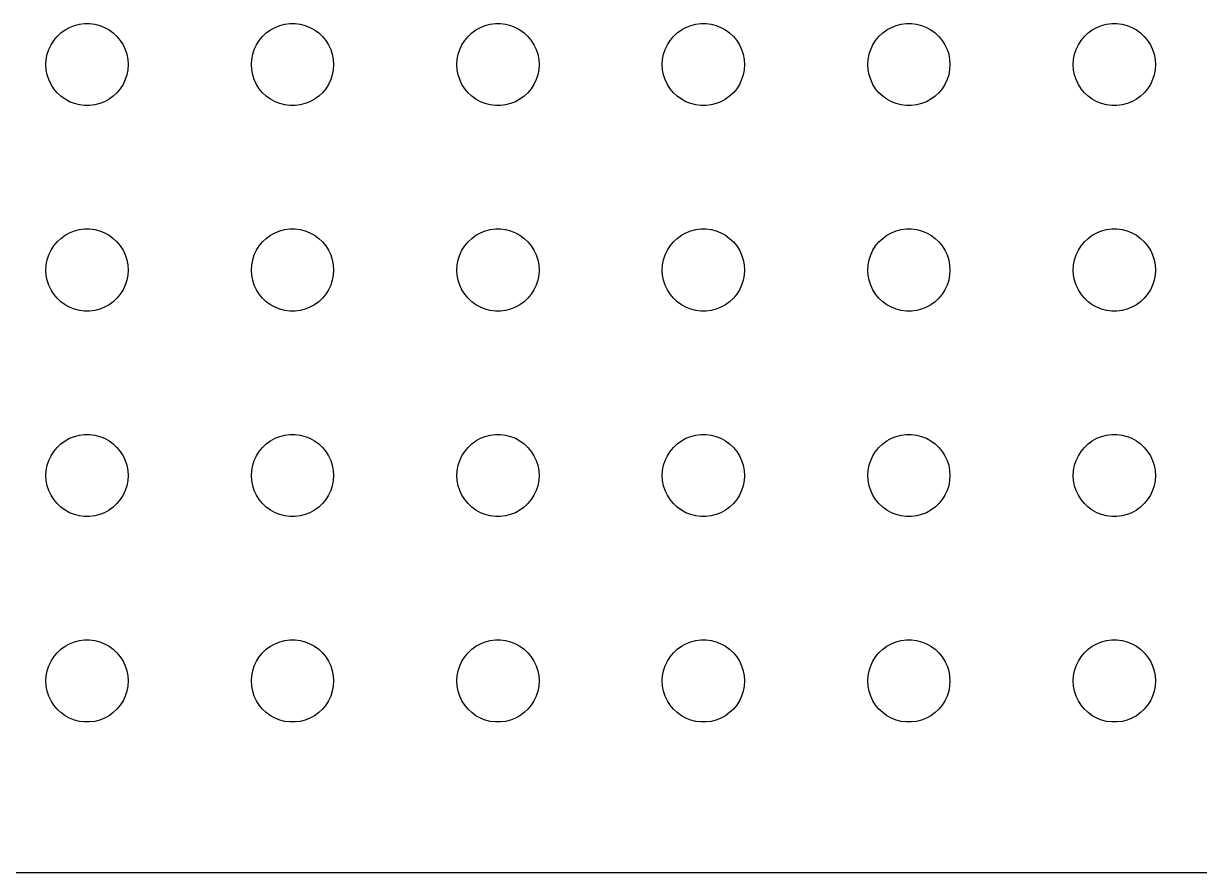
# Model space of a CAD drawing. Header units: metres. Extents: x -157 to 157, y -37 to 37.
# Drawn here: x 35.18 to 78.11, y -36.99 to -6 of the extents above; entities that cross this region are included whole.
import ezdxf

# ---------------------------------------------------------------- set-up
doc = ezdxf.new("R2010")
doc.units = ezdxf.units.M

msp = doc.modelspace()

# ---------------------------------------------------------------- linework, layer by layer
for p, q in [((37.2189, -6.02657), (37.4058, -6.00294)), ((37.4058, -6.00294), (37.5942, -6.00294)), ((37.5942, -6.00294), (37.7811, -6.02657)), ((44.7189, -6.02657), (44.9058, -6.00294)), ((44.9058, -6.00294), (45.0942, -6.00294)), ((45.0942, -6.00294), (45.2811, -6.02657)), ((52.2189, -6.02657), (52.4058, -6.00294)), ((52.4058, -6.00294), (52.5942, -6.00294)), ((52.5942, -6.00294), (52.7811, -6.02657)), ((59.7189, -6.02657), (59.9058, -6.00294)), ((59.9058, -6.00294), (60.0942, -6.00294)), ((60.0942, -6.00294), (60.2811, -6.02657)), ((67.2189, -6.02657), (67.4058, -6.00294)), ((67.4058, -6.00294), (67.5942, -6.00294)), ((67.5942, -6.00294), (67.7811, -6.02657)), ((74.7189, -6.02657), (74.9058, -6.00294)), ((74.9058, -6.00294), (75.0942, -6.00294)), ((75.0942, -6.00294), (75.2811, -6.02657)), ((36.4065, -6.47318), (36.5439, -6.34422)), ((36.5439, -6.34422), (36.6963, -6.23351)), ((36.6963, -6.23351), (36.8613, -6.14275)), ((36.8613, -6.14275), (37.0365, -6.07341)), ((37.0365, -6.07341), (37.2189, -6.02657)), ((37.7811, -6.02657), (37.9635, -6.07341)), ((37.9635, -6.07341), (38.1387, -6.14275)), ((38.1387, -6.14275), (38.3037, -6.23351)), ((38.3037, -6.23351), (38.4561, -6.34422)), ((38.4561, -6.34422), (38.5934, -6.47318)), ((43.9065, -6.47318), (44.0439, -6.34422)), ((44.0439, -6.34422), (44.1963, -6.23351)), ((44.1963, -6.23351), (44.3613, -6.14275)), ((44.3613, -6.14275), (44.5365, -6.07341)), ((44.5365, -6.07341), (44.7189, -6.02657)), ((45.2811, -6.02657), (45.4635, -6.07341)), ((45.4635, -6.07341), (45.6387, -6.14275)), ((45.6387, -6.14275), (45.8037, -6.23351)), ((45.8037, -6.23351), (45.9561, -6.34422)), ((45.9561, -6.34422), (46.0934, -6.47318)), ((51.4065, -6.47318), (51.5439, -6.34422)), ((51.5439, -6.34422), (51.6963, -6.23351)), ((51.6963, -6.23351), (51.8613, -6.14275)), ((51.8613, -6.14275), (52.0365, -6.07341)), ((52.0365, -6.07341), (52.2189, -6.02657)), ((52.7811, -6.02657), (52.9635, -6.07341)), ((52.9635, -6.07341), (53.1387, -6.14275)), ((53.1387, -6.14275), (53.3037, -6.23351)), ((53.3037, -6.23351), (53.4561, -6.34422)), ((53.4561, -6.34422), (53.5934, -6.47318)), ((58.9065, -6.47318), (59.0439, -6.34422)), ((59.0439, -6.34422), (59.1963, -6.23351)), ((59.1963, -6.23351), (59.3613, -6.14275)), ((59.3613, -6.14275), (59.5365, -6.07341)), ((59.5365, -6.07341), (59.7189, -6.02657)), ((60.2811, -6.02657), (60.4635, -6.07341)), ((60.4635, -6.07341), (60.6387, -6.14275)), ((60.6387, -6.14275), (60.8037, -6.23351)), ((60.8037, -6.23351), (60.9561, -6.34422)), ((60.9561, -6.34422), (61.0934, -6.47318)), ((66.4065, -6.47318), (66.5439, -6.34422)), ((66.5439, -6.34422), (66.6963, -6.23351)), ((66.6963, -6.23351), (66.8613, -6.14275)), ((66.8613, -6.14275), (67.0365, -6.07341)), ((67.0365, -6.07341), (67.2189, -6.02657)), ((67.7811, -6.02657), (67.9635, -6.07341)), ((67.9635, -6.07341), (68.1387, -6.14275)), ((68.1387, -6.14275), (68.3037, -6.23351)), ((68.3037, -6.23351), (68.4561, -6.34422)), ((68.4561, -6.34422), (68.5934, -6.47318)), ((73.9065, -6.47318), (74.0439, -6.34422)), ((74.0439, -6.34422), (74.1963, -6.23351)), ((74.1963, -6.23351), (74.3613, -6.14275)), ((74.3613, -6.14275), (74.5365, -6.07341)), ((74.5365, -6.07341), (74.7189, -6.02657)), ((75.2811, -6.02657), (75.4635, -6.07341)), ((75.4635, -6.07341), (75.6387, -6.14275)), ((75.6387, -6.14275), (75.8037, -6.23351)), ((75.8037, -6.23351), (75.9561, -6.34422)), ((75.9561, -6.34422), (76.0934, -6.47318)), ((36.1053, -6.9478), (36.1855, -6.77736)), ((36.1855, -6.77736), (36.2865, -6.61832)), ((36.2865, -6.61832), (36.4065, -6.47318)), ((38.5934, -6.47318), (38.7135, -6.61832)), ((38.7135, -6.61832), (38.8145, -6.77736)), ((38.8145, -6.77736), (38.8947, -6.9478)), ((43.6053, -6.9478), (43.6855, -6.77736)), ((43.6855, -6.77736), (43.7865, -6.61832)), ((43.7865, -6.61832), (43.9065, -6.47318)), ((46.0934, -6.47318), (46.2135, -6.61832)), ((46.2135, -6.61832), (46.3145, -6.77736)), ((46.3145, -6.77736), (46.3947, -6.9478)), ((51.1053, -6.9478), (51.1855, -6.77736)), ((51.1855, -6.77736), (51.2865, -6.61832)), ((51.2865, -6.61832), (51.4065, -6.47318)), ((53.5934, -6.47318), (53.7135, -6.61832)), ((53.7135, -6.61832), (53.8145, -6.77736)), ((53.8145, -6.77736), (53.8947, -6.9478)), ((58.6053, -6.9478), (58.6855, -6.77736)), ((58.6855, -6.77736), (58.7865, -6.61832)), ((58.7865, -6.61832), (58.9065, -6.47318)), ((61.0934, -6.47318), (61.2135, -6.61832)), ((61.2135, -6.61832), (61.3145, -6.77736)), ((61.3145, -6.77736), (61.3947, -6.9478)), ((66.1053, -6.9478), (66.1855, -6.77736)), ((66.1855, -6.77736), (66.2865, -6.61832)), ((66.2865, -6.61832), (66.4065, -6.47318)), ((68.5934, -6.47318), (68.7135, -6.61832)), ((68.7135, -6.61832), (68.8145, -6.77736)), ((68.8145, -6.77736), (68.8947, -6.9478)), ((73.6053, -6.9478), (73.6855, -6.77736)), ((73.6855, -6.77736), (73.7865, -6.61832)), ((73.7865, -6.61832), (73.9065, -6.47318)), ((76.0934, -6.47318), (76.2135, -6.61832)), ((76.2135, -6.61832), (76.3145, -6.77736)), ((76.3145, -6.77736), (76.3947, -6.9478)), ((36.0118, -7.312), (36.0471, -7.12695)), ((36.0471, -7.12695), (36.1053, -6.9478)), ((38.8947, -6.9478), (38.9529, -7.12695)), ((38.9529, -7.12695), (38.9882, -7.312)), ((43.5118, -7.312), (43.5471, -7.12695)), ((43.5471, -7.12695), (43.6053, -6.9478)), ((46.3947, -6.9478), (46.4529, -7.12695)), ((46.4529, -7.12695), (46.4882, -7.312)), ((51.0118, -7.312), (51.0471, -7.12695)), ((51.0471, -7.12695), (51.1053, -6.9478)), ((53.8947, -6.9478), (53.9529, -7.12695)), ((53.9529, -7.12695), (53.9882, -7.312)), ((58.5118, -7.312), (58.5471, -7.12695)), ((58.5471, -7.12695), (58.6053, -6.9478)), ((61.3947, -6.9478), (61.4529, -7.12695)), ((61.4529, -7.12695), (61.4882, -7.312)), ((66.0118, -7.312), (66.0471, -7.12695)), ((66.0471, -7.12695), (66.1053, -6.9478)), ((68.8947, -6.9478), (68.9529, -7.12695)), ((68.9529, -7.12695), (68.9882, -7.312)), ((73.5118, -7.312), (73.5471, -7.12695)), ((73.5471, -7.12695), (73.6053, -6.9478)), ((76.3947, -6.9478), (76.4529, -7.12695)), ((76.4529, -7.12695), (76.4882, -7.312)), ((36, -7.5), (36.0118, -7.312)), ((36.0118, -7.68799), (36, -7.5)), ((36.0471, -7.87303), (36.0118, -7.68799)), ((38.9882, -7.68799), (38.9529, -7.87303)), ((38.9882, -7.312), (39, -7.5)), ((39, -7.5), (38.9882, -7.68799)), ((43.5, -7.5), (43.5118, -7.312)), ((43.5118, -7.68799), (43.5, -7.5)), ((43.5471, -7.87303), (43.5118, -7.68799)), ((46.4882, -7.68799), (46.4529, -7.87303)), ((46.4882, -7.312), (46.5, -7.5)), ((46.5, -7.5), (46.4882, -7.68799)), ((51, -7.5), (51.0118, -7.312)), ((51.0118, -7.68799), (51, -7.5)), ((51.0471, -7.87303), (51.0118, -7.68799)), ((53.9882, -7.68799), (53.9529, -7.87303)), ((53.9882, -7.312), (54, -7.5)), ((54, -7.5), (53.9882, -7.68799)), ((58.5, -7.5), (58.5118, -7.312)), ((58.5118, -7.68799), (58.5, -7.5)), ((58.5471, -7.87303), (58.5118, -7.68799)), ((61.4882, -7.68799), (61.4529, -7.87303)), ((61.4882, -7.312), (61.5, -7.5)), ((61.5, -7.5), (61.4882, -7.68799)), ((66, -7.5), (66.0118, -7.312)), ((66.0118, -7.68799), (66, -7.5)), ((66.0471, -7.87303), (66.0118, -7.68799)), ((68.9882, -7.68799), (68.9529, -7.87303)), ((68.9882, -7.312), (69, -7.5)), ((69, -7.5), (68.9882, -7.68799)), ((73.5, -7.5), (73.5118, -7.312)), ((73.5118, -7.68799), (73.5, -7.5)), ((73.5471, -7.87303), (73.5118, -7.68799)), ((76.4882, -7.68799), (76.4529, -7.87303)), ((76.4882, -7.312), (76.5, -7.5)), ((76.5, -7.5), (76.4882, -7.68799)), ((36.1053, -8.05219), (36.0471, -7.87303)), ((36.1855, -8.22263), (36.1053, -8.05219)), ((38.8947, -8.05219), (38.8145, -8.22263)), ((38.9529, -7.87303), (38.8947, -8.05219)), ((43.6053, -8.05219), (43.5471, -7.87303)), ((43.6855, -8.22263), (43.6053, -8.05219)), ((46.3947, -8.05219), (46.3145, -8.22263)), ((46.4529, -7.87303), (46.3947, -8.05219)), ((51.1053, -8.05219), (51.0471, -7.87303)), ((51.1855, -8.22263), (51.1053, -8.05219)), ((53.8947, -8.05219), (53.8145, -8.22263)), ((53.9529, -7.87303), (53.8947, -8.05219)), ((58.6053, -8.05219), (58.5471, -7.87303)), ((58.6855, -8.22263), (58.6053, -8.05219)), ((61.3947, -8.05219), (61.3145, -8.22263)), ((61.4529, -7.87303), (61.3947, -8.05219)), ((66.1053, -8.05219), (66.0471, -7.87303)), ((66.1855, -8.22263), (66.1053, -8.05219)), ((68.8947, -8.05219), (68.8145, -8.22263)), ((68.9529, -7.87303), (68.8947, -8.05219)), ((73.6053, -8.05219), (73.5471, -7.87303)), ((73.6855, -8.22263), (73.6053, -8.05219)), ((76.3947, -8.05219), (76.3145, -8.22263)), ((76.4529, -7.87303), (76.3947, -8.05219)), ((36.2865, -8.38167), (36.1855, -8.22263)), ((36.4065, -8.52681), (36.2865, -8.38167)), ((36.5439, -8.65576), (36.4065, -8.52681)), ((38.5934, -8.52681), (38.4561, -8.65576)), ((38.7135, -8.38167), (38.5934, -8.52681)), ((38.8145, -8.22263), (38.7135, -8.38167)), ((43.7865, -8.38167), (43.6855, -8.22263)), ((43.9065, -8.52681), (43.7865, -8.38167)), ((44.0439, -8.65576), (43.9065, -8.52681)), ((46.0934, -8.52681), (45.9561, -8.65576)), ((46.2135, -8.38167), (46.0934, -8.52681)), ((46.3145, -8.22263), (46.2135, -8.38167)), ((51.2865, -8.38167), (51.1855, -8.22263)), ((51.4065, -8.52681), (51.2865, -8.38167)), ((51.5439, -8.65576), (51.4065, -8.52681)), ((53.5934, -8.52681), (53.4561, -8.65576)), ((53.7135, -8.38167), (53.5934, -8.52681)), ((53.8145, -8.22263), (53.7135, -8.38167)), ((58.7865, -8.38167), (58.6855, -8.22263)), ((58.9065, -8.52681), (58.7865, -8.38167)), ((59.0439, -8.65576), (58.9065, -8.52681)), ((61.0934, -8.52681), (60.9561, -8.65576)), ((61.2135, -8.38167), (61.0934, -8.52681)), ((61.3145, -8.22263), (61.2135, -8.38167)), ((66.2865, -8.38167), (66.1855, -8.22263)), ((66.4065, -8.52681), (66.2865, -8.38167)), ((66.5439, -8.65576), (66.4065, -8.52681)), ((68.5934, -8.52681), (68.4561, -8.65576)), ((68.7135, -8.38167), (68.5934, -8.52681)), ((68.8145, -8.22263), (68.7135, -8.38167)), ((73.7865, -8.38167), (73.6855, -8.22263)), ((73.9065, -8.52681), (73.7865, -8.38167)), ((74.0439, -8.65576), (73.9065, -8.52681)), ((76.0934, -8.52681), (75.9561, -8.65576)), ((76.2135, -8.38167), (76.0934, -8.52681)), ((76.3145, -8.22263), (76.2135, -8.38167)), ((36.6963, -8.76648), (36.5439, -8.65576)), ((36.8613, -8.85724), (36.6963, -8.76648)), ((37.0365, -8.92657), (36.8613, -8.85724)), ((37.2189, -8.97342), (37.0365, -8.92657)), ((37.4058, -8.99704), (37.2189, -8.97342)), ((37.5942, -8.99704), (37.4058, -8.99704)), ((37.7811, -8.97342), (37.5942, -8.99704)), ((37.9635, -8.92657), (37.7811, -8.97342)), ((38.1387, -8.85724), (37.9635, -8.92657)), ((38.3037, -8.76648), (38.1387, -8.85724)), ((38.4561, -8.65576), (38.3037, -8.76648)), ((44.1963, -8.76648), (44.0439, -8.65576)), ((44.3613, -8.85724), (44.1963, -8.76648)), ((44.5365, -8.92657), (44.3613, -8.85724)), ((44.7189, -8.97342), (44.5365, -8.92657)), ((44.9058, -8.99704), (44.7189, -8.97342)), ((45.0942, -8.99704), (44.9058, -8.99704)), ((45.2811, -8.97342), (45.0942, -8.99704)), ((45.4635, -8.92657), (45.2811, -8.97342)), ((45.6387, -8.85724), (45.4635, -8.92657)), ((45.8037, -8.76648), (45.6387, -8.85724)), ((45.9561, -8.65576), (45.8037, -8.76648)), ((51.6963, -8.76648), (51.5439, -8.65576)), ((51.8613, -8.85724), (51.6963, -8.76648)), ((52.0365, -8.92657), (51.8613, -8.85724)), ((52.2189, -8.97342), (52.0365, -8.92657)), ((52.4058, -8.99704), (52.2189, -8.97342)), ((52.5942, -8.99704), (52.4058, -8.99704)), ((52.7811, -8.97342), (52.5942, -8.99704)), ((52.9635, -8.92657), (52.7811, -8.97342)), ((53.1387, -8.85724), (52.9635, -8.92657)), ((53.3037, -8.76648), (53.1387, -8.85724)), ((53.4561, -8.65576), (53.3037, -8.76648)), ((59.1963, -8.76648), (59.0439, -8.65576)), ((59.3613, -8.85724), (59.1963, -8.76648)), ((59.5365, -8.92657), (59.3613, -8.85724)), ((59.7189, -8.97342), (59.5365, -8.92657)), ((59.9058, -8.99704), (59.7189, -8.97342)), ((60.0942, -8.99704), (59.9058, -8.99704)), ((60.2811, -8.97342), (60.0942, -8.99704)), ((60.4635, -8.92657), (60.2811, -8.97342)), ((60.6387, -8.85724), (60.4635, -8.92657)), ((60.8037, -8.76648), (60.6387, -8.85724)), ((60.9561, -8.65576), (60.8037, -8.76648)), ((66.6963, -8.76648), (66.5439, -8.65576)), ((66.8613, -8.85724), (66.6963, -8.76648)), ((67.0365, -8.92657), (66.8613, -8.85724)), ((67.2189, -8.97342), (67.0365, -8.92657)), ((67.4058, -8.99704), (67.2189, -8.97342)), ((67.5942, -8.99704), (67.4058, -8.99704)), ((67.7811, -8.97342), (67.5942, -8.99704)), ((67.9635, -8.92657), (67.7811, -8.97342)), ((68.1387, -8.85724), (67.9635, -8.92657)), ((68.3037, -8.76648), (68.1387, -8.85724)), ((68.4561, -8.65576), (68.3037, -8.76648)), ((74.1963, -8.76648), (74.0439, -8.65576)), ((74.3613, -8.85724), (74.1963, -8.76648)), ((74.5365, -8.92657), (74.3613, -8.85724)), ((74.7189, -8.97342), (74.5365, -8.92657)), ((74.9058, -8.99704), (74.7189, -8.97342)), ((75.0942, -8.99704), (74.9058, -8.99704)), ((75.2811, -8.97342), (75.0942, -8.99704)), ((75.4635, -8.92657), (75.2811, -8.97342)), ((75.6387, -8.85724), (75.4635, -8.92657)), ((75.8037, -8.76648), (75.6387, -8.85724)), ((75.9561, -8.65576), (75.8037, -8.76648)), ((36.5439, -13.8442), (36.6963, -13.7335)), ((36.6963, -13.7335), (36.8613, -13.6427)), ((36.8613, -13.6427), (37.0365, -13.5734)), ((37.0365, -13.5734), (37.2189, -13.5266)), ((37.2189, -13.5266), (37.4058, -13.5029)), ((37.4058, -13.5029), (37.5942, -13.5029)), ((37.5942, -13.5029), (37.7811, -13.5266)), ((37.7811, -13.5266), (37.9635, -13.5734)), ((37.9635, -13.5734), (38.1387, -13.6427)), ((38.1387, -13.6427), (38.3037, -13.7335)), ((38.3037, -13.7335), (38.4561, -13.8442)), ((44.0439, -13.8442), (44.1963, -13.7335)), ((44.1963, -13.7335), (44.3613, -13.6427)), ((44.3613, -13.6427), (44.5365, -13.5734)), ((44.5365, -13.5734), (44.7189, -13.5266)), ((44.7189, -13.5266), (44.9058, -13.5029)), ((44.9058, -13.5029), (45.0942, -13.5029)), ((45.0942, -13.5029), (45.2811, -13.5266)), ((45.2811, -13.5266), (45.4635, -13.5734)), ((45.4635, -13.5734), (45.6387, -13.6427)), ((45.6387, -13.6427), (45.8037, -13.7335)), ((45.8037, -13.7335), (45.9561, -13.8442)), ((51.5439, -13.8442), (51.6963, -13.7335)), ((51.6963, -13.7335), (51.8613, -13.6427)), ((51.8613, -13.6427), (52.0365, -13.5734)), ((52.0365, -13.5734), (52.2189, -13.5266)), ((52.2189, -13.5266), (52.4058, -13.5029)), ((52.4058, -13.5029), (52.5942, -13.5029)), ((52.5942, -13.5029), (52.7811, -13.5266)), ((52.7811, -13.5266), (52.9635, -13.5734)), ((52.9635, -13.5734), (53.1387, -13.6427)), ((53.1387, -13.6427), (53.3037, -13.7335)), ((53.3037, -13.7335), (53.4561, -13.8442)), ((59.0439, -13.8442), (59.1963, -13.7335)), ((59.1963, -13.7335), (59.3613, -13.6427)), ((59.3613, -13.6427), (59.5365, -13.5734)), ((59.5365, -13.5734), (59.7189, -13.5266)), ((59.7189, -13.5266), (59.9058, -13.5029)), ((59.9058, -13.5029), (60.0942, -13.5029)), ((60.0942, -13.5029), (60.2811, -13.5266)), ((60.2811, -13.5266), (60.4635, -13.5734)), ((60.4635, -13.5734), (60.6387, -13.6427)), ((60.6387, -13.6427), (60.8037, -13.7335)), ((60.8037, -13.7335), (60.9561, -13.8442)), ((66.5439, -13.8442), (66.6963, -13.7335)), ((66.6963, -13.7335), (66.8613, -13.6427)), ((66.8613, -13.6427), (67.0365, -13.5734)), ((67.0365, -13.5734), (67.2189, -13.5266)), ((67.2189, -13.5266), (67.4058, -13.5029)), ((67.4058, -13.5029), (67.5942, -13.5029)), ((67.5942, -13.5029), (67.7811, -13.5266)), ((67.7811, -13.5266), (67.9635, -13.5734)), ((67.9635, -13.5734), (68.1387, -13.6427)), ((68.1387, -13.6427), (68.3037, -13.7335)), ((68.3037, -13.7335), (68.4561, -13.8442)), ((74.0439, -13.8442), (74.1963, -13.7335)), ((74.1963, -13.7335), (74.3613, -13.6427)), ((74.3613, -13.6427), (74.5365, -13.5734)), ((74.5365, -13.5734), (74.7189, -13.5266)), ((74.7189, -13.5266), (74.9058, -13.5029)), ((74.9058, -13.5029), (75.0942, -13.5029)), ((75.0942, -13.5029), (75.2811, -13.5266)), ((75.2811, -13.5266), (75.4635, -13.5734)), ((75.4635, -13.5734), (75.6387, -13.6427)), ((75.6387, -13.6427), (75.8037, -13.7335)), ((75.8037, -13.7335), (75.9561, -13.8442)), ((36.1855, -14.2774), (36.2865, -14.1183)), ((36.2865, -14.1183), (36.4065, -13.9732)), ((36.4065, -13.9732), (36.5439, -13.8442)), ((38.4561, -13.8442), (38.5934, -13.9732)), ((38.5934, -13.9732), (38.7135, -14.1183)), ((38.7135, -14.1183), (38.8145, -14.2774)), ((43.6855, -14.2774), (43.7865, -14.1183)), ((43.7865, -14.1183), (43.9065, -13.9732)), ((43.9065, -13.9732), (44.0439, -13.8442)), ((45.9561, -13.8442), (46.0934, -13.9732)), ((46.0934, -13.9732), (46.2135, -14.1183)), ((46.2135, -14.1183), (46.3145, -14.2774)), ((51.1855, -14.2774), (51.2865, -14.1183)), ((51.2865, -14.1183), (51.4065, -13.9732)), ((51.4065, -13.9732), (51.5439, -13.8442)), ((53.4561, -13.8442), (53.5934, -13.9732)), ((53.5934, -13.9732), (53.7135, -14.1183)), ((53.7135, -14.1183), (53.8145, -14.2774)), ((58.6855, -14.2774), (58.7865, -14.1183)), ((58.7865, -14.1183), (58.9065, -13.9732)), ((58.9065, -13.9732), (59.0439, -13.8442)), ((60.9561, -13.8442), (61.0934, -13.9732)), ((61.0934, -13.9732), (61.2135, -14.1183)), ((61.2135, -14.1183), (61.3145, -14.2774)), ((66.1855, -14.2774), (66.2865, -14.1183)), ((66.2865, -14.1183), (66.4065, -13.9732)), ((66.4065, -13.9732), (66.5439, -13.8442)), ((68.4561, -13.8442), (68.5934, -13.9732)), ((68.5934, -13.9732), (68.7135, -14.1183)), ((68.7135, -14.1183), (68.8145, -14.2774)), ((73.6855, -14.2774), (73.7865, -14.1183)), ((73.7865, -14.1183), (73.9065, -13.9732)), ((73.9065, -13.9732), (74.0439, -13.8442)), ((75.9561, -13.8442), (76.0934, -13.9732)), ((76.0934, -13.9732), (76.2135, -14.1183)), ((76.2135, -14.1183), (76.3145, -14.2774)), ((36.0471, -14.627), (36.1053, -14.4478)), ((36.1053, -14.4478), (36.1855, -14.2774)), ((38.8145, -14.2774), (38.8947, -14.4478)), ((38.8947, -14.4478), (38.9529, -14.627)), ((43.5471, -14.627), (43.6053, -14.4478)), ((43.6053, -14.4478), (43.6855, -14.2774)), ((46.3145, -14.2774), (46.3947, -14.4478)), ((46.3947, -14.4478), (46.4529, -14.627)), ((51.0471, -14.627), (51.1053, -14.4478)), ((51.1053, -14.4478), (51.1855, -14.2774)), ((53.8145, -14.2774), (53.8947, -14.4478)), ((53.8947, -14.4478), (53.9529, -14.627)), ((58.5471, -14.627), (58.6053, -14.4478)), ((58.6053, -14.4478), (58.6855, -14.2774)), ((61.3145, -14.2774), (61.3947, -14.4478)), ((61.3947, -14.4478), (61.4529, -14.627)), ((66.0471, -14.627), (66.1053, -14.4478)), ((66.1053, -14.4478), (66.1855, -14.2774)), ((68.8145, -14.2774), (68.8947, -14.4478)), ((68.8947, -14.4478), (68.9529, -14.627)), ((73.5471, -14.627), (73.6053, -14.4478)), ((73.6053, -14.4478), (73.6855, -14.2774)), ((76.3145, -14.2774), (76.3947, -14.4478)), ((76.3947, -14.4478), (76.4529, -14.627)), ((36, -15), (36.0118, -14.812)), ((36.0118, -15.188), (36, -15)), ((36.0118, -14.812), (36.0471, -14.627)), ((38.9529, -14.627), (38.9882, -14.812)), ((38.9882, -14.812), (39, -15)), ((39, -15), (38.9882, -15.188)), ((43.5, -15), (43.5118, -14.812)), ((43.5118, -15.188), (43.5, -15)), ((43.5118, -14.812), (43.5471, -14.627)), ((46.4529, -14.627), (46.4882, -14.812)), ((46.4882, -14.812), (46.5, -15)), ((46.5, -15), (46.4882, -15.188)), ((51, -15), (51.0118, -14.812)), ((51.0118, -15.188), (51, -15)), ((51.0118, -14.812), (51.0471, -14.627)), ((53.9529, -14.627), (53.9882, -14.812)), ((53.9882, -14.812), (54, -15)), ((54, -15), (53.9882, -15.188)), ((58.5, -15), (58.5118, -14.812)), ((58.5118, -15.188), (58.5, -15)), ((58.5118, -14.812), (58.5471, -14.627)), ((61.4529, -14.627), (61.4882, -14.812)), ((61.4882, -14.812), (61.5, -15)), ((61.5, -15), (61.4882, -15.188)), ((66, -15), (66.0118, -14.812)), ((66.0118, -15.188), (66, -15)), ((66.0118, -14.812), (66.0471, -14.627)), ((68.9529, -14.627), (68.9882, -14.812)), ((68.9882, -14.812), (69, -15)), ((69, -15), (68.9882, -15.188)), ((73.5, -15), (73.5118, -14.812)), ((73.5118, -15.188), (73.5, -15)), ((73.5118, -14.812), (73.5471, -14.627)), ((76.4529, -14.627), (76.4882, -14.812)), ((76.4882, -14.812), (76.5, -15)), ((76.5, -15), (76.4882, -15.188)), ((36.0471, -15.373), (36.0118, -15.188)), ((36.1053, -15.5522), (36.0471, -15.373)), ((38.9529, -15.373), (38.8947, -15.5522)), ((38.9882, -15.188), (38.9529, -15.373)), ((43.5471, -15.373), (43.5118, -15.188)), ((43.6053, -15.5522), (43.5471, -15.373)), ((46.4529, -15.373), (46.3947, -15.5522)), ((46.4882, -15.188), (46.4529, -15.373)), ((51.0471, -15.373), (51.0118, -15.188)), ((51.1053, -15.5522), (51.0471, -15.373)), ((53.9529, -15.373), (53.8947, -15.5522)), ((53.9882, -15.188), (53.9529, -15.373)), ((58.5471, -15.373), (58.5118, -15.188)), ((58.6053, -15.5522), (58.5471, -15.373)), ((61.4529, -15.373), (61.3947, -15.5522)), ((61.4882, -15.188), (61.4529, -15.373)), ((66.0471, -15.373), (66.0118, -15.188)), ((66.1053, -15.5522), (66.0471, -15.373)), ((68.9529, -15.373), (68.8947, -15.5522)), ((68.9882, -15.188), (68.9529, -15.373)), ((73.5471, -15.373), (73.5118, -15.188)), ((73.6053, -15.5522), (73.5471, -15.373)), ((76.4529, -15.373), (76.3947, -15.5522)), ((76.4882, -15.188), (76.4529, -15.373)), ((36.1855, -15.7226), (36.1053, -15.5522)), ((36.2865, -15.8817), (36.1855, -15.7226)), ((36.4065, -16.0268), (36.2865, -15.8817)), ((38.7135, -15.8817), (38.5934, -16.0268)), ((38.8145, -15.7226), (38.7135, -15.8817)), ((38.8947, -15.5522), (38.8145, -15.7226)), ((43.6855, -15.7226), (43.6053, -15.5522)), ((43.7865, -15.8817), (43.6855, -15.7226)), ((43.9065, -16.0268), (43.7865, -15.8817)), ((46.2135, -15.8817), (46.0934, -16.0268)), ((46.3145, -15.7226), (46.2135, -15.8817)), ((46.3947, -15.5522), (46.3145, -15.7226)), ((51.1855, -15.7226), (51.1053, -15.5522)), ((51.2865, -15.8817), (51.1855, -15.7226)), ((51.4065, -16.0268), (51.2865, -15.8817)), ((53.7135, -15.8817), (53.5934, -16.0268)), ((53.8145, -15.7226), (53.7135, -15.8817)), ((53.8947, -15.5522), (53.8145, -15.7226)), ((58.6855, -15.7226), (58.6053, -15.5522)), ((58.7865, -15.8817), (58.6855, -15.7226)), ((58.9065, -16.0268), (58.7865, -15.8817)), ((61.2135, -15.8817), (61.0934, -16.0268)), ((61.3145, -15.7226), (61.2135, -15.8817)), ((61.3947, -15.5522), (61.3145, -15.7226)), ((66.1855, -15.7226), (66.1053, -15.5522)), ((66.2865, -15.8817), (66.1855, -15.7226)), ((66.4065, -16.0268), (66.2865, -15.8817)), ((68.7135, -15.8817), (68.5934, -16.0268)), ((68.8145, -15.7226), (68.7135, -15.8817)), ((68.8947, -15.5522), (68.8145, -15.7226)), ((73.6855, -15.7226), (73.6053, -15.5522)), ((73.7865, -15.8817), (73.6855, -15.7226)), ((73.9065, -16.0268), (73.7865, -15.8817)), ((76.2135, -15.8817), (76.0934, -16.0268)), ((76.3145, -15.7226), (76.2135, -15.8817)), ((76.3947, -15.5522), (76.3145, -15.7226)), ((36.5439, -16.1558), (36.4065, -16.0268)), ((36.6963, -16.2665), (36.5439, -16.1558)), ((36.8613, -16.3572), (36.6963, -16.2665)), ((38.3037, -16.2665), (38.1387, -16.3572)), ((38.4561, -16.1558), (38.3037, -16.2665)), ((38.5934, -16.0268), (38.4561, -16.1558)), ((44.0439, -16.1558), (43.9065, -16.0268)), ((44.1963, -16.2665), (44.0439, -16.1558)), ((44.3613, -16.3572), (44.1963, -16.2665)), ((45.8037, -16.2665), (45.6387, -16.3572)), ((45.9561, -16.1558), (45.8037, -16.2665)), ((46.0934, -16.0268), (45.9561, -16.1558)), ((51.5439, -16.1558), (51.4065, -16.0268)), ((51.6963, -16.2665), (51.5439, -16.1558)), ((51.8613, -16.3572), (51.6963, -16.2665)), ((53.3037, -16.2665), (53.1387, -16.3572)), ((53.4561, -16.1558), (53.3037, -16.2665)), ((53.5934, -16.0268), (53.4561, -16.1558)), ((59.0439, -16.1558), (58.9065, -16.0268)), ((59.1963, -16.2665), (59.0439, -16.1558)), ((59.3613, -16.3572), (59.1963, -16.2665)), ((60.8037, -16.2665), (60.6387, -16.3572)), ((60.9561, -16.1558), (60.8037, -16.2665)), ((61.0934, -16.0268), (60.9561, -16.1558)), ((66.5439, -16.1558), (66.4065, -16.0268)), ((66.6963, -16.2665), (66.5439, -16.1558)), ((66.8613, -16.3572), (66.6963, -16.2665)), ((68.3037, -16.2665), (68.1387, -16.3572)), ((68.4561, -16.1558), (68.3037, -16.2665)), ((68.5934, -16.0268), (68.4561, -16.1558)), ((74.0439, -16.1558), (73.9065, -16.0268)), ((74.1963, -16.2665), (74.0439, -16.1558)), ((74.3613, -16.3572), (74.1963, -16.2665)), ((75.8037, -16.2665), (75.6387, -16.3572)), ((75.9561, -16.1558), (75.8037, -16.2665)), ((76.0934, -16.0268), (75.9561, -16.1558)), ((37.0365, -16.4266), (36.8613, -16.3572)), ((37.2189, -16.4734), (37.0365, -16.4266)), ((37.4058, -16.497), (37.2189, -16.4734)), ((37.5942, -16.497), (37.4058, -16.497)), ((37.7811, -16.4734), (37.5942, -16.497)), ((37.9635, -16.4266), (37.7811, -16.4734)), ((38.1387, -16.3572), (37.9635, -16.4266)), ((44.5365, -16.4266), (44.3613, -16.3572)), ((44.7189, -16.4734), (44.5365, -16.4266)), ((44.9058, -16.497), (44.7189, -16.4734)), ((45.0942, -16.497), (44.9058, -16.497)), ((45.2811, -16.4734), (45.0942, -16.497)), ((45.4635, -16.4266), (45.2811, -16.4734)), ((45.6387, -16.3572), (45.4635, -16.4266)), ((52.0365, -16.4266), (51.8613, -16.3572)), ((52.2189, -16.4734), (52.0365, -16.4266)), ((52.4058, -16.497), (52.2189, -16.4734)), ((52.5942, -16.497), (52.4058, -16.497)), ((52.7811, -16.4734), (52.5942, -16.497)), ((52.9635, -16.4266), (52.7811, -16.4734)), ((53.1387, -16.3572), (52.9635, -16.4266)), ((59.5365, -16.4266), (59.3613, -16.3572)), ((59.7189, -16.4734), (59.5365, -16.4266)), ((59.9058, -16.497), (59.7189, -16.4734)), ((60.0942, -16.497), (59.9058, -16.497)), ((60.2811, -16.4734), (60.0942, -16.497)), ((60.4635, -16.4266), (60.2811, -16.4734)), ((60.6387, -16.3572), (60.4635, -16.4266)), ((67.0365, -16.4266), (66.8613, -16.3572)), ((67.2189, -16.4734), (67.0365, -16.4266)), ((67.4058, -16.497), (67.2189, -16.4734)), ((67.5942, -16.497), (67.4058, -16.497)), ((67.7811, -16.4734), (67.5942, -16.497)), ((67.9635, -16.4266), (67.7811, -16.4734)), ((68.1387, -16.3572), (67.9635, -16.4266)), ((74.5365, -16.4266), (74.3613, -16.3572)), ((74.7189, -16.4734), (74.5365, -16.4266)), ((74.9058, -16.497), (74.7189, -16.4734)), ((75.0942, -16.497), (74.9058, -16.497)), ((75.2811, -16.4734), (75.0942, -16.497)), ((75.4635, -16.4266), (75.2811, -16.4734)), ((75.6387, -16.3572), (75.4635, -16.4266)), ((37.0365, -21.0734), (37.2189, -21.0266)), ((37.2189, -21.0266), (37.4058, -21.003)), ((37.4058, -21.003), (37.5942, -21.003)), ((37.5942, -21.003), (37.7811, -21.0266)), ((37.7811, -21.0266), (37.9635, -21.0734)), ((44.5365, -21.0734), (44.7189, -21.0266)), ((44.7189, -21.0266), (44.9058, -21.003)), ((44.9058, -21.003), (45.0942, -21.003)), ((45.0942, -21.003), (45.2811, -21.0266)), ((45.2811, -21.0266), (45.4635, -21.0734)), ((52.0365, -21.0734), (52.2189, -21.0266)), ((52.2189, -21.0266), (52.4058, -21.003)), ((52.4058, -21.003), (52.5942, -21.003)), ((52.5942, -21.003), (52.7811, -21.0266)), ((52.7811, -21.0266), (52.9635, -21.0734)), ((59.5365, -21.0734), (59.7189, -21.0266)), ((59.7189, -21.0266), (59.9058, -21.003)), ((59.9058, -21.003), (60.0942, -21.003)), ((60.0942, -21.003), (60.2811, -21.0266)), ((60.2811, -21.0266), (60.4635, -21.0734)), ((67.0365, -21.0734), (67.2189, -21.0266)), ((67.2189, -21.0266), (67.4058, -21.003)), ((67.4058, -21.003), (67.5942, -21.003)), ((67.5942, -21.003), (67.7811, -21.0266)), ((67.7811, -21.0266), (67.9635, -21.0734)), ((74.5365, -21.0734), (74.7189, -21.0266)), ((74.7189, -21.0266), (74.9058, -21.003)), ((74.9058, -21.003), (75.0942, -21.003)), ((75.0942, -21.003), (75.2811, -21.0266)), ((75.2811, -21.0266), (75.4635, -21.0734)), ((36.4065, -21.4732), (36.5439, -21.3442)), ((36.5439, -21.3442), (36.6963, -21.2335)), ((36.6963, -21.2335), (36.8613, -21.1427)), ((36.8613, -21.1427), (37.0365, -21.0734)), ((37.9635, -21.0734), (38.1387, -21.1427)), ((38.1387, -21.1427), (38.3037, -21.2335)), ((38.3037, -21.2335), (38.4561, -21.3442)), ((38.4561, -21.3442), (38.5934, -21.4732)), ((43.9065, -21.4732), (44.0439, -21.3442)), ((44.0439, -21.3442), (44.1963, -21.2335)), ((44.1963, -21.2335), (44.3613, -21.1427)), ((44.3613, -21.1427), (44.5365, -21.0734)), ((45.4635, -21.0734), (45.6387, -21.1427)), ((45.6387, -21.1427), (45.8037, -21.2335)), ((45.8037, -21.2335), (45.9561, -21.3442)), ((45.9561, -21.3442), (46.0934, -21.4732)), ((51.4065, -21.4732), (51.5439, -21.3442)), ((51.5439, -21.3442), (51.6963, -21.2335)), ((51.6963, -21.2335), (51.8613, -21.1427)), ((51.8613, -21.1427), (52.0365, -21.0734)), ((52.9635, -21.0734), (53.1387, -21.1427)), ((53.1387, -21.1427), (53.3037, -21.2335)), ((53.3037, -21.2335), (53.4561, -21.3442)), ((53.4561, -21.3442), (53.5934, -21.4732)), ((58.9065, -21.4732), (59.0439, -21.3442)), ((59.0439, -21.3442), (59.1963, -21.2335)), ((59.1963, -21.2335), (59.3613, -21.1427)), ((59.3613, -21.1427), (59.5365, -21.0734)), ((60.4635, -21.0734), (60.6387, -21.1427)), ((60.6387, -21.1427), (60.8037, -21.2335)), ((60.8037, -21.2335), (60.9561, -21.3442)), ((60.9561, -21.3442), (61.0934, -21.4732)), ((66.4065, -21.4732), (66.5439, -21.3442)), ((66.5439, -21.3442), (66.6963, -21.2335)), ((66.6963, -21.2335), (66.8613, -21.1427)), ((66.8613, -21.1427), (67.0365, -21.0734)), ((67.9635, -21.0734), (68.1387, -21.1427)), ((68.1387, -21.1427), (68.3037, -21.2335)), ((68.3037, -21.2335), (68.4561, -21.3442)), ((68.4561, -21.3442), (68.5934, -21.4732)), ((73.9065, -21.4732), (74.0439, -21.3442)), ((74.0439, -21.3442), (74.1963, -21.2335)), ((74.1963, -21.2335), (74.3613, -21.1427)), ((74.3613, -21.1427), (74.5365, -21.0734)), ((75.4635, -21.0734), (75.6387, -21.1427)), ((75.6387, -21.1427), (75.8037, -21.2335)), ((75.8037, -21.2335), (75.9561, -21.3442)), ((75.9561, -21.3442), (76.0934, -21.4732)), ((36.1053, -21.9478), (36.1855, -21.7774)), ((36.1855, -21.7774), (36.2865, -21.6183)), ((36.2865, -21.6183), (36.4065, -21.4732)), ((38.5934, -21.4732), (38.7135, -21.6183)), ((38.7135, -21.6183), (38.8145, -21.7774)), ((38.8145, -21.7774), (38.8947, -21.9478)), ((43.6053, -21.9478), (43.6855, -21.7774)), ((43.6855, -21.7774), (43.7865, -21.6183)), ((43.7865, -21.6183), (43.9065, -21.4732)), ((46.0934, -21.4732), (46.2135, -21.6183)), ((46.2135, -21.6183), (46.3145, -21.7774)), ((46.3145, -21.7774), (46.3947, -21.9478)), ((51.1053, -21.9478), (51.1855, -21.7774)), ((51.1855, -21.7774), (51.2865, -21.6183)), ((51.2865, -21.6183), (51.4065, -21.4732)), ((53.5934, -21.4732), (53.7135, -21.6183)), ((53.7135, -21.6183), (53.8145, -21.7774)), ((53.8145, -21.7774), (53.8947, -21.9478)), ((58.6053, -21.9478), (58.6855, -21.7774)), ((58.6855, -21.7774), (58.7865, -21.6183)), ((58.7865, -21.6183), (58.9065, -21.4732)), ((61.0934, -21.4732), (61.2135, -21.6183)), ((61.2135, -21.6183), (61.3145, -21.7774)), ((61.3145, -21.7774), (61.3947, -21.9478)), ((66.1053, -21.9478), (66.1855, -21.7774)), ((66.1855, -21.7774), (66.2865, -21.6183)), ((66.2865, -21.6183), (66.4065, -21.4732)), ((68.5934, -21.4732), (68.7135, -21.6183)), ((68.7135, -21.6183), (68.8145, -21.7774)), ((68.8145, -21.7774), (68.8947, -21.9478)), ((73.6053, -21.9478), (73.6855, -21.7774)), ((73.6855, -21.7774), (73.7865, -21.6183)), ((73.7865, -21.6183), (73.9065, -21.4732)), ((76.0934, -21.4732), (76.2135, -21.6183)), ((76.2135, -21.6183), (76.3145, -21.7774)), ((76.3145, -21.7774), (76.3947, -21.9478)), ((36, -22.5), (36.0118, -22.312)), ((36.0118, -22.312), (36.0471, -22.127)), ((36.0471, -22.127), (36.1053, -21.9478)), ((38.8947, -21.9478), (38.9529, -22.127)), ((38.9529, -22.127), (38.9882, -22.312)), ((38.9882, -22.312), (39, -22.5)), ((43.5, -22.5), (43.5118, -22.312)), ((43.5118, -22.312), (43.5471, -22.127)), ((43.5471, -22.127), (43.6053, -21.9478)), ((46.3947, -21.9478), (46.4529, -22.127)), ((46.4529, -22.127), (46.4882, -22.312)), ((46.4882, -22.312), (46.5, -22.5)), ((51, -22.5), (51.0118, -22.312)), ((51.0118, -22.312), (51.0471, -22.127)), ((51.0471, -22.127), (51.1053, -21.9478)), ((53.8947, -21.9478), (53.9529, -22.127)), ((53.9529, -22.127), (53.9882, -22.312)), ((53.9882, -22.312), (54, -22.5)), ((58.5, -22.5), (58.5118, -22.312)), ((58.5118, -22.312), (58.5471, -22.127)), ((58.5471, -22.127), (58.6053, -21.9478)), ((61.3947, -21.9478), (61.4529, -22.127)), ((61.4529, -22.127), (61.4882, -22.312)), ((61.4882, -22.312), (61.5, -22.5)), ((66, -22.5), (66.0118, -22.312)), ((66.0118, -22.312), (66.0471, -22.127)), ((66.0471, -22.127), (66.1053, -21.9478)), ((68.8947, -21.9478), (68.9529, -22.127)), ((68.9529, -22.127), (68.9882, -22.312)), ((68.9882, -22.312), (69, -22.5)), ((73.5, -22.5), (73.5118, -22.312)), ((73.5118, -22.312), (73.5471, -22.127)), ((73.5471, -22.127), (73.6053, -21.9478)), ((76.3947, -21.9478), (76.4529, -22.127)), ((76.4529, -22.127), (76.4882, -22.312)), ((76.4882, -22.312), (76.5, -22.5)), ((36.0118, -22.688), (36, -22.5)), ((36.0471, -22.873), (36.0118, -22.688)), ((38.9882, -22.688), (38.9529, -22.873)), ((39, -22.5), (38.9882, -22.688)), ((43.5118, -22.688), (43.5, -22.5)), ((43.5471, -22.873), (43.5118, -22.688)), ((46.4882, -22.688), (46.4529, -22.873)), ((46.5, -22.5), (46.4882, -22.688)), ((51.0118, -22.688), (51, -22.5)), ((51.0471, -22.873), (51.0118, -22.688)), ((53.9882, -22.688), (53.9529, -22.873)), ((54, -22.5), (53.9882, -22.688)), ((58.5118, -22.688), (58.5, -22.5)), ((58.5471, -22.873), (58.5118, -22.688)), ((61.4882, -22.688), (61.4529, -22.873)), ((61.5, -22.5), (61.4882, -22.688)), ((66.0118, -22.688), (66, -22.5)), ((66.0471, -22.873), (66.0118, -22.688)), ((68.9882, -22.688), (68.9529, -22.873)), ((69, -22.5), (68.9882, -22.688)), ((73.5118, -22.688), (73.5, -22.5)), ((73.5471, -22.873), (73.5118, -22.688)), ((76.4882, -22.688), (76.4529, -22.873)), ((76.5, -22.5), (76.4882, -22.688)), ((36.1053, -23.0522), (36.0471, -22.873)), ((36.1855, -23.2226), (36.1053, -23.0522)), ((38.8947, -23.0522), (38.8145, -23.2226)), ((38.9529, -22.873), (38.8947, -23.0522)), ((43.6053, -23.0522), (43.5471, -22.873)), ((43.6855, -23.2226), (43.6053, -23.0522)), ((46.3947, -23.0522), (46.3145, -23.2226)), ((46.4529, -22.873), (46.3947, -23.0522)), ((51.1053, -23.0522), (51.0471, -22.873)), ((51.1855, -23.2226), (51.1053, -23.0522)), ((53.8947, -23.0522), (53.8145, -23.2226)), ((53.9529, -22.873), (53.8947, -23.0522)), ((58.6053, -23.0522), (58.5471, -22.873)), ((58.6855, -23.2226), (58.6053, -23.0522)), ((61.3947, -23.0522), (61.3145, -23.2226)), ((61.4529, -22.873), (61.3947, -23.0522)), ((66.1053, -23.0522), (66.0471, -22.873)), ((66.1855, -23.2226), (66.1053, -23.0522)), ((68.8947, -23.0522), (68.8145, -23.2226)), ((68.9529, -22.873), (68.8947, -23.0522)), ((73.6053, -23.0522), (73.5471, -22.873)), ((73.6855, -23.2226), (73.6053, -23.0522)), ((76.3947, -23.0522), (76.3145, -23.2226)), ((76.4529, -22.873), (76.3947, -23.0522)), ((36.2865, -23.3817), (36.1855, -23.2226)), ((36.4065, -23.5268), (36.2865, -23.3817)), ((36.5439, -23.6558), (36.4065, -23.5268)), ((38.5934, -23.5268), (38.4561, -23.6558)), ((38.7135, -23.3817), (38.5934, -23.5268)), ((38.8145, -23.2226), (38.7135, -23.3817)), ((43.7865, -23.3817), (43.6855, -23.2226)), ((43.9065, -23.5268), (43.7865, -23.3817)), ((44.0439, -23.6558), (43.9065, -23.5268)), ((46.0934, -23.5268), (45.9561, -23.6558)), ((46.2135, -23.3817), (46.0934, -23.5268)), ((46.3145, -23.2226), (46.2135, -23.3817)), ((51.2865, -23.3817), (51.1855, -23.2226)), ((51.4065, -23.5268), (51.2865, -23.3817)), ((51.5439, -23.6558), (51.4065, -23.5268)), ((53.5934, -23.5268), (53.4561, -23.6558)), ((53.7135, -23.3817), (53.5934, -23.5268)), ((53.8145, -23.2226), (53.7135, -23.3817)), ((58.7865, -23.3817), (58.6855, -23.2226)), ((58.9065, -23.5268), (58.7865, -23.3817)), ((59.0439, -23.6558), (58.9065, -23.5268)), ((61.0934, -23.5268), (60.9561, -23.6558)), ((61.2135, -23.3817), (61.0934, -23.5268)), ((61.3145, -23.2226), (61.2135, -23.3817)), ((66.2865, -23.3817), (66.1855, -23.2226)), ((66.4065, -23.5268), (66.2865, -23.3817)), ((66.5439, -23.6558), (66.4065, -23.5268)), ((68.5934, -23.5268), (68.4561, -23.6558)), ((68.7135, -23.3817), (68.5934, -23.5268)), ((68.8145, -23.2226), (68.7135, -23.3817)), ((73.7865, -23.3817), (73.6855, -23.2226)), ((73.9065, -23.5268), (73.7865, -23.3817)), ((74.0439, -23.6558), (73.9065, -23.5268)), ((76.0934, -23.5268), (75.9561, -23.6558)), ((76.2135, -23.3817), (76.0934, -23.5268)), ((76.3145, -23.2226), (76.2135, -23.3817)), ((36.6963, -23.7665), (36.5439, -23.6558)), ((36.8613, -23.8572), (36.6963, -23.7665)), ((37.0365, -23.9266), (36.8613, -23.8572)), ((37.2189, -23.9734), (37.0365, -23.9266)), ((37.4058, -23.997), (37.2189, -23.9734)), ((37.5942, -23.997), (37.4058, -23.997)), ((37.7811, -23.9734), (37.5942, -23.997)), ((37.9635, -23.9266), (37.7811, -23.9734)), ((38.1387, -23.8572), (37.9635, -23.9266)), ((38.3037, -23.7665), (38.1387, -23.8572)), ((38.4561, -23.6558), (38.3037, -23.7665)), ((44.1963, -23.7665), (44.0439, -23.6558)), ((44.3613, -23.8572), (44.1963, -23.7665)), ((44.5365, -23.9266), (44.3613, -23.8572)), ((44.7189, -23.9734), (44.5365, -23.9266)), ((44.9058, -23.997), (44.7189, -23.9734)), ((45.0942, -23.997), (44.9058, -23.997)), ((45.2811, -23.9734), (45.0942, -23.997)), ((45.4635, -23.9266), (45.2811, -23.9734)), ((45.6387, -23.8572), (45.4635, -23.9266)), ((45.8037, -23.7665), (45.6387, -23.8572)), ((45.9561, -23.6558), (45.8037, -23.7665)), ((51.6963, -23.7665), (51.5439, -23.6558)), ((51.8613, -23.8572), (51.6963, -23.7665)), ((52.0365, -23.9266), (51.8613, -23.8572)), ((52.2189, -23.9734), (52.0365, -23.9266)), ((52.4058, -23.997), (52.2189, -23.9734)), ((52.5942, -23.997), (52.4058, -23.997)), ((52.7811, -23.9734), (52.5942, -23.997)), ((52.9635, -23.9266), (52.7811, -23.9734)), ((53.1387, -23.8572), (52.9635, -23.9266)), ((53.3037, -23.7665), (53.1387, -23.8572)), ((53.4561, -23.6558), (53.3037, -23.7665)), ((59.1963, -23.7665), (59.0439, -23.6558)), ((59.3613, -23.8572), (59.1963, -23.7665)), ((59.5365, -23.9266), (59.3613, -23.8572)), ((59.7189, -23.9734), (59.5365, -23.9266)), ((59.9058, -23.997), (59.7189, -23.9734)), ((60.0942, -23.997), (59.9058, -23.997)), ((60.2811, -23.9734), (60.0942, -23.997)), ((60.4635, -23.9266), (60.2811, -23.9734)), ((60.6387, -23.8572), (60.4635, -23.9266)), ((60.8037, -23.7665), (60.6387, -23.8572)), ((60.9561, -23.6558), (60.8037, -23.7665)), ((66.6963, -23.7665), (66.5439, -23.6558)), ((66.8613, -23.8572), (66.6963, -23.7665)), ((67.0365, -23.9266), (66.8613, -23.8572)), ((67.2189, -23.9734), (67.0365, -23.9266)), ((67.4058, -23.997), (67.2189, -23.9734)), ((67.5942, -23.997), (67.4058, -23.997)), ((67.7811, -23.9734), (67.5942, -23.997)), ((67.9635, -23.9266), (67.7811, -23.9734)), ((68.1387, -23.8572), (67.9635, -23.9266)), ((68.3037, -23.7665), (68.1387, -23.8572)), ((68.4561, -23.6558), (68.3037, -23.7665)), ((74.1963, -23.7665), (74.0439, -23.6558)), ((74.3613, -23.8572), (74.1963, -23.7665)), ((74.5365, -23.9266), (74.3613, -23.8572)), ((74.7189, -23.9734), (74.5365, -23.9266)), ((74.9058, -23.997), (74.7189, -23.9734)), ((75.0942, -23.997), (74.9058, -23.997)), ((75.2811, -23.9734), (75.0942, -23.997)), ((75.4635, -23.9266), (75.2811, -23.9734)), ((75.6387, -23.8572), (75.4635, -23.9266)), ((75.8037, -23.7665), (75.6387, -23.8572)), ((75.9561, -23.6558), (75.8037, -23.7665)), ((36.5439, -28.8442), (36.6963, -28.7335)), ((36.6963, -28.7335), (36.8613, -28.6427)), ((36.8613, -28.6427), (37.0365, -28.5734)), ((37.0365, -28.5734), (37.2189, -28.5266)), ((37.2189, -28.5266), (37.4058, -28.503)), ((37.4058, -28.503), (37.5942, -28.503)), ((37.5942, -28.503), (37.7811, -28.5266)), ((37.7811, -28.5266), (37.9635, -28.5734)), ((37.9635, -28.5734), (38.1387, -28.6427)), ((38.1387, -28.6427), (38.3037, -28.7335)), ((38.3037, -28.7335), (38.4561, -28.8442)), ((44.0439, -28.8442), (44.1963, -28.7335)), ((44.1963, -28.7335), (44.3613, -28.6427)), ((44.3613, -28.6427), (44.5365, -28.5734)), ((44.5365, -28.5734), (44.7189, -28.5266)), ((44.7189, -28.5266), (44.9058, -28.503)), ((44.9058, -28.503), (45.0942, -28.503)), ((45.0942, -28.503), (45.2811, -28.5266)), ((45.2811, -28.5266), (45.4635, -28.5734)), ((45.4635, -28.5734), (45.6387, -28.6427)), ((45.6387, -28.6427), (45.8037, -28.7335)), ((45.8037, -28.7335), (45.9561, -28.8442)), ((51.5439, -28.8442), (51.6963, -28.7335)), ((51.6963, -28.7335), (51.8613, -28.6427)), ((51.8613, -28.6427), (52.0365, -28.5734)), ((52.0365, -28.5734), (52.2189, -28.5266)), ((52.2189, -28.5266), (52.4058, -28.503)), ((52.4058, -28.503), (52.5942, -28.503)), ((52.5942, -28.503), (52.7811, -28.5266)), ((52.7811, -28.5266), (52.9635, -28.5734)), ((52.9635, -28.5734), (53.1387, -28.6427)), ((53.1387, -28.6427), (53.3037, -28.7335)), ((53.3037, -28.7335), (53.4561, -28.8442)), ((59.0439, -28.8442), (59.1963, -28.7335)), ((59.1963, -28.7335), (59.3613, -28.6427)), ((59.3613, -28.6427), (59.5365, -28.5734)), ((59.5365, -28.5734), (59.7189, -28.5266)), ((59.7189, -28.5266), (59.9058, -28.503)), ((59.9058, -28.503), (60.0942, -28.503)), ((60.0942, -28.503), (60.2811, -28.5266)), ((60.2811, -28.5266), (60.4635, -28.5734)), ((60.4635, -28.5734), (60.6387, -28.6427)), ((60.6387, -28.6427), (60.8037, -28.7335)), ((60.8037, -28.7335), (60.9561, -28.8442)), ((66.5439, -28.8442), (66.6963, -28.7335)), ((66.6963, -28.7335), (66.8613, -28.6427)), ((66.8613, -28.6427), (67.0365, -28.5734)), ((67.0365, -28.5734), (67.2189, -28.5266)), ((67.2189, -28.5266), (67.4058, -28.503)), ((67.4058, -28.503), (67.5942, -28.503)), ((67.5942, -28.503), (67.7811, -28.5266)), ((67.7811, -28.5266), (67.9635, -28.5734)), ((67.9635, -28.5734), (68.1387, -28.6427)), ((68.1387, -28.6427), (68.3037, -28.7335)), ((68.3037, -28.7335), (68.4561, -28.8442)), ((74.0439, -28.8442), (74.1963, -28.7335)), ((74.1963, -28.7335), (74.3613, -28.6427)), ((74.3613, -28.6427), (74.5365, -28.5734)), ((74.5365, -28.5734), (74.7189, -28.5266)), ((74.7189, -28.5266), (74.9058, -28.503)), ((74.9058, -28.503), (75.0942, -28.503)), ((75.0942, -28.503), (75.2811, -28.5266)), ((75.2811, -28.5266), (75.4635, -28.5734)), ((75.4635, -28.5734), (75.6387, -28.6427)), ((75.6387, -28.6427), (75.8037, -28.7335)), ((75.8037, -28.7335), (75.9561, -28.8442)), ((36.1855, -29.2774), (36.2865, -29.1183)), ((36.2865, -29.1183), (36.4065, -28.9732)), ((36.4065, -28.9732), (36.5439, -28.8442)), ((38.4561, -28.8442), (38.5934, -28.9732)), ((38.5934, -28.9732), (38.7135, -29.1183)), ((38.7135, -29.1183), (38.8145, -29.2774)), ((43.6855, -29.2774), (43.7865, -29.1183)), ((43.7865, -29.1183), (43.9065, -28.9732)), ((43.9065, -28.9732), (44.0439, -28.8442)), ((45.9561, -28.8442), (46.0934, -28.9732)), ((46.0934, -28.9732), (46.2135, -29.1183)), ((46.2135, -29.1183), (46.3145, -29.2774)), ((51.1855, -29.2774), (51.2865, -29.1183)), ((51.2865, -29.1183), (51.4065, -28.9732)), ((51.4065, -28.9732), (51.5439, -28.8442)), ((53.4561, -28.8442), (53.5934, -28.9732)), ((53.5934, -28.9732), (53.7135, -29.1183)), ((53.7135, -29.1183), (53.8145, -29.2774)), ((58.6855, -29.2774), (58.7865, -29.1183)), ((58.7865, -29.1183), (58.9065, -28.9732)), ((58.9065, -28.9732), (59.0439, -28.8442)), ((60.9561, -28.8442), (61.0934, -28.9732)), ((61.0934, -28.9732), (61.2135, -29.1183)), ((61.2135, -29.1183), (61.3145, -29.2774)), ((66.1855, -29.2774), (66.2865, -29.1183)), ((66.2865, -29.1183), (66.4065, -28.9732)), ((66.4065, -28.9732), (66.5439, -28.8442)), ((68.4561, -28.8442), (68.5934, -28.9732)), ((68.5934, -28.9732), (68.7135, -29.1183)), ((68.7135, -29.1183), (68.8145, -29.2774)), ((73.6855, -29.2774), (73.7865, -29.1183)), ((73.7865, -29.1183), (73.9065, -28.9732)), ((73.9065, -28.9732), (74.0439, -28.8442)), ((75.9561, -28.8442), (76.0934, -28.9732)), ((76.0934, -28.9732), (76.2135, -29.1183)), ((76.2135, -29.1183), (76.3145, -29.2774)), ((36.0471, -29.627), (36.1053, -29.4478)), ((36.1053, -29.4478), (36.1855, -29.2774)), ((38.8145, -29.2774), (38.8947, -29.4478)), ((38.8947, -29.4478), (38.9529, -29.627)), ((43.5471, -29.627), (43.6053, -29.4478)), ((43.6053, -29.4478), (43.6855, -29.2774)), ((46.3145, -29.2774), (46.3947, -29.4478)), ((46.3947, -29.4478), (46.4529, -29.627)), ((51.0471, -29.627), (51.1053, -29.4478)), ((51.1053, -29.4478), (51.1855, -29.2774)), ((53.8145, -29.2774), (53.8947, -29.4478)), ((53.8947, -29.4478), (53.9529, -29.627)), ((58.5471, -29.627), (58.6053, -29.4478)), ((58.6053, -29.4478), (58.6855, -29.2774)), ((61.3145, -29.2774), (61.3947, -29.4478)), ((61.3947, -29.4478), (61.4529, -29.627)), ((66.0471, -29.627), (66.1053, -29.4478)), ((66.1053, -29.4478), (66.1855, -29.2774)), ((68.8145, -29.2774), (68.8947, -29.4478)), ((68.8947, -29.4478), (68.9529, -29.627)), ((73.5471, -29.627), (73.6053, -29.4478)), ((73.6053, -29.4478), (73.6855, -29.2774)), ((76.3145, -29.2774), (76.3947, -29.4478)), ((76.3947, -29.4478), (76.4529, -29.627)), ((36, -30), (36.0118, -29.812)), ((36.0118, -30.188), (36, -30)), ((36.0118, -29.812), (36.0471, -29.627)), ((38.9529, -29.627), (38.9882, -29.812)), ((38.9882, -29.812), (39, -30)), ((39, -30), (38.9882, -30.188)), ((43.5, -30), (43.5118, -29.812)), ((43.5118, -30.188), (43.5, -30)), ((43.5118, -29.812), (43.5471, -29.627)), ((46.4529, -29.627), (46.4882, -29.812)), ((46.4882, -29.812), (46.5, -30)), ((46.5, -30), (46.4882, -30.188)), ((51, -30), (51.0118, -29.812)), ((51.0118, -30.188), (51, -30)), ((51.0118, -29.812), (51.0471, -29.627)), ((53.9529, -29.627), (53.9882, -29.812)), ((53.9882, -29.812), (54, -30)), ((54, -30), (53.9882, -30.188)), ((58.5, -30), (58.5118, -29.812)), ((58.5118, -30.188), (58.5, -30)), ((58.5118, -29.812), (58.5471, -29.627)), ((61.4529, -29.627), (61.4882, -29.812)), ((61.4882, -29.812), (61.5, -30)), ((61.5, -30), (61.4882, -30.188)), ((66, -30), (66.0118, -29.812)), ((66.0118, -30.188), (66, -30)), ((66.0118, -29.812), (66.0471, -29.627)), ((68.9529, -29.627), (68.9882, -29.812)), ((68.9882, -29.812), (69, -30)), ((69, -30), (68.9882, -30.188)), ((73.5, -30), (73.5118, -29.812)), ((73.5118, -30.188), (73.5, -30)), ((73.5118, -29.812), (73.5471, -29.627)), ((76.4529, -29.627), (76.4882, -29.812)), ((76.4882, -29.812), (76.5, -30)), ((76.5, -30), (76.4882, -30.188)), ((36.0471, -30.373), (36.0118, -30.188)), ((36.1053, -30.5522), (36.0471, -30.373)), ((38.9529, -30.373), (38.8947, -30.5522)), ((38.9882, -30.188), (38.9529, -30.373)), ((43.5471, -30.373), (43.5118, -30.188)), ((43.6053, -30.5522), (43.5471, -30.373)), ((46.4529, -30.373), (46.3947, -30.5522)), ((46.4882, -30.188), (46.4529, -30.373)), ((51.0471, -30.373), (51.0118, -30.188)), ((51.1053, -30.5522), (51.0471, -30.373)), ((53.9529, -30.373), (53.8947, -30.5522)), ((53.9882, -30.188), (53.9529, -30.373)), ((58.5471, -30.373), (58.5118, -30.188)), ((58.6053, -30.5522), (58.5471, -30.373)), ((61.4529, -30.373), (61.3947, -30.5522)), ((61.4882, -30.188), (61.4529, -30.373)), ((66.0471, -30.373), (66.0118, -30.188)), ((66.1053, -30.5522), (66.0471, -30.373)), ((68.9529, -30.373), (68.8947, -30.5522)), ((68.9882, -30.188), (68.9529, -30.373)), ((73.5471, -30.373), (73.5118, -30.188)), ((73.6053, -30.5522), (73.5471, -30.373)), ((76.4529, -30.373), (76.3947, -30.5522)), ((76.4882, -30.188), (76.4529, -30.373)), ((36.1855, -30.7226), (36.1053, -30.5522)), ((36.2865, -30.8817), (36.1855, -30.7226)), ((36.4065, -31.0268), (36.2865, -30.8817)), ((38.7135, -30.8817), (38.5934, -31.0268)), ((38.8145, -30.7226), (38.7135, -30.8817)), ((38.8947, -30.5522), (38.8145, -30.7226)), ((43.6855, -30.7226), (43.6053, -30.5522)), ((43.7865, -30.8817), (43.6855, -30.7226)), ((43.9065, -31.0268), (43.7865, -30.8817)), ((46.2135, -30.8817), (46.0934, -31.0268)), ((46.3145, -30.7226), (46.2135, -30.8817)), ((46.3947, -30.5522), (46.3145, -30.7226)), ((51.1855, -30.7226), (51.1053, -30.5522)), ((51.2865, -30.8817), (51.1855, -30.7226)), ((51.4065, -31.0268), (51.2865, -30.8817)), ((53.7135, -30.8817), (53.5934, -31.0268)), ((53.8145, -30.7226), (53.7135, -30.8817)), ((53.8947, -30.5522), (53.8145, -30.7226)), ((58.6855, -30.7226), (58.6053, -30.5522)), ((58.7865, -30.8817), (58.6855, -30.7226)), ((58.9065, -31.0268), (58.7865, -30.8817)), ((61.2135, -30.8817), (61.0934, -31.0268)), ((61.3145, -30.7226), (61.2135, -30.8817)), ((61.3947, -30.5522), (61.3145, -30.7226)), ((66.1855, -30.7226), (66.1053, -30.5522)), ((66.2865, -30.8817), (66.1855, -30.7226)), ((66.4065, -31.0268), (66.2865, -30.8817)), ((68.7135, -30.8817), (68.5934, -31.0268)), ((68.8145, -30.7226), (68.7135, -30.8817)), ((68.8947, -30.5522), (68.8145, -30.7226)), ((73.6855, -30.7226), (73.6053, -30.5522)), ((73.7865, -30.8817), (73.6855, -30.7226)), ((73.9065, -31.0268), (73.7865, -30.8817)), ((76.2135, -30.8817), (76.0934, -31.0268)), ((76.3145, -30.7226), (76.2135, -30.8817)), ((76.3947, -30.5522), (76.3145, -30.7226)), ((36.5439, -31.1558), (36.4065, -31.0268)), ((36.6963, -31.2665), (36.5439, -31.1558)), ((36.8613, -31.3572), (36.6963, -31.2665)), ((38.3037, -31.2665), (38.1387, -31.3572)), ((38.4561, -31.1558), (38.3037, -31.2665)), ((38.5934, -31.0268), (38.4561, -31.1558)), ((44.0439, -31.1558), (43.9065, -31.0268)), ((44.1963, -31.2665), (44.0439, -31.1558)), ((44.3613, -31.3572), (44.1963, -31.2665)), ((45.8037, -31.2665), (45.6387, -31.3572)), ((45.9561, -31.1558), (45.8037, -31.2665)), ((46.0934, -31.0268), (45.9561, -31.1558)), ((51.5439, -31.1558), (51.4065, -31.0268)), ((51.6963, -31.2665), (51.5439, -31.1558)), ((51.8613, -31.3572), (51.6963, -31.2665)), ((53.3037, -31.2665), (53.1387, -31.3572)), ((53.4561, -31.1558), (53.3037, -31.2665)), ((53.5934, -31.0268), (53.4561, -31.1558)), ((59.0439, -31.1558), (58.9065, -31.0268)), ((59.1963, -31.2665), (59.0439, -31.1558)), ((59.3613, -31.3572), (59.1963, -31.2665)), ((60.8037, -31.2665), (60.6387, -31.3572)), ((60.9561, -31.1558), (60.8037, -31.2665)), ((61.0934, -31.0268), (60.9561, -31.1558)), ((66.5439, -31.1558), (66.4065, -31.0268)), ((66.6963, -31.2665), (66.5439, -31.1558)), ((66.8613, -31.3572), (66.6963, -31.2665)), ((68.3037, -31.2665), (68.1387, -31.3572)), ((68.4561, -31.1558), (68.3037, -31.2665)), ((68.5934, -31.0268), (68.4561, -31.1558)), ((74.0439, -31.1558), (73.9065, -31.0268)), ((74.1963, -31.2665), (74.0439, -31.1558)), ((74.3613, -31.3572), (74.1963, -31.2665)), ((75.8037, -31.2665), (75.6387, -31.3572)), ((75.9561, -31.1558), (75.8037, -31.2665)), ((76.0934, -31.0268), (75.9561, -31.1558)), ((37.0365, -31.4266), (36.8613, -31.3572)), ((37.2189, -31.4734), (37.0365, -31.4266)), ((37.4058, -31.497), (37.2189, -31.4734)), ((37.5942, -31.497), (37.4058, -31.497)), ((37.7811, -31.4734), (37.5942, -31.497)), ((37.9635, -31.4266), (37.7811, -31.4734)), ((38.1387, -31.3572), (37.9635, -31.4266)), ((44.5365, -31.4266), (44.3613, -31.3572)), ((44.7189, -31.4734), (44.5365, -31.4266)), ((44.9058, -31.497), (44.7189, -31.4734)), ((45.0942, -31.497), (44.9058, -31.497)), ((45.2811, -31.4734), (45.0942, -31.497)), ((45.4635, -31.4266), (45.2811, -31.4734)), ((45.6387, -31.3572), (45.4635, -31.4266)), ((52.0365, -31.4266), (51.8613, -31.3572)), ((52.2189, -31.4734), (52.0365, -31.4266)), ((52.4058, -31.497), (52.2189, -31.4734)), ((52.5942, -31.497), (52.4058, -31.497)), ((52.7811, -31.4734), (52.5942, -31.497)), ((52.9635, -31.4266), (52.7811, -31.4734)), ((53.1387, -31.3572), (52.9635, -31.4266)), ((59.5365, -31.4266), (59.3613, -31.3572)), ((59.7189, -31.4734), (59.5365, -31.4266)), ((59.9058, -31.497), (59.7189, -31.4734)), ((60.0942, -31.497), (59.9058, -31.497)), ((60.2811, -31.4734), (60.0942, -31.497)), ((60.4635, -31.4266), (60.2811, -31.4734)), ((60.6387, -31.3572), (60.4635, -31.4266)), ((67.0365, -31.4266), (66.8613, -31.3572)), ((67.2189, -31.4734), (67.0365, -31.4266)), ((67.4058, -31.497), (67.2189, -31.4734)), ((67.5942, -31.497), (67.4058, -31.497)), ((67.7811, -31.4734), (67.5942, -31.497)), ((67.9635, -31.4266), (67.7811, -31.4734)), ((68.1387, -31.3572), (67.9635, -31.4266)), ((74.5365, -31.4266), (74.3613, -31.3572)), ((74.7189, -31.4734), (74.5365, -31.4266)), ((74.9058, -31.497), (74.7189, -31.4734)), ((75.0942, -31.497), (74.9058, -31.497)), ((75.2811, -31.4734), (75.0942, -31.497)), ((75.4635, -31.4266), (75.2811, -31.4734)), ((75.6387, -31.3572), (75.4635, -31.4266)), ((-152.314, -36.9901), (152.314, -36.9901))]:
    msp.add_line(p, q)

doc.saveas('drawing.dxf')
